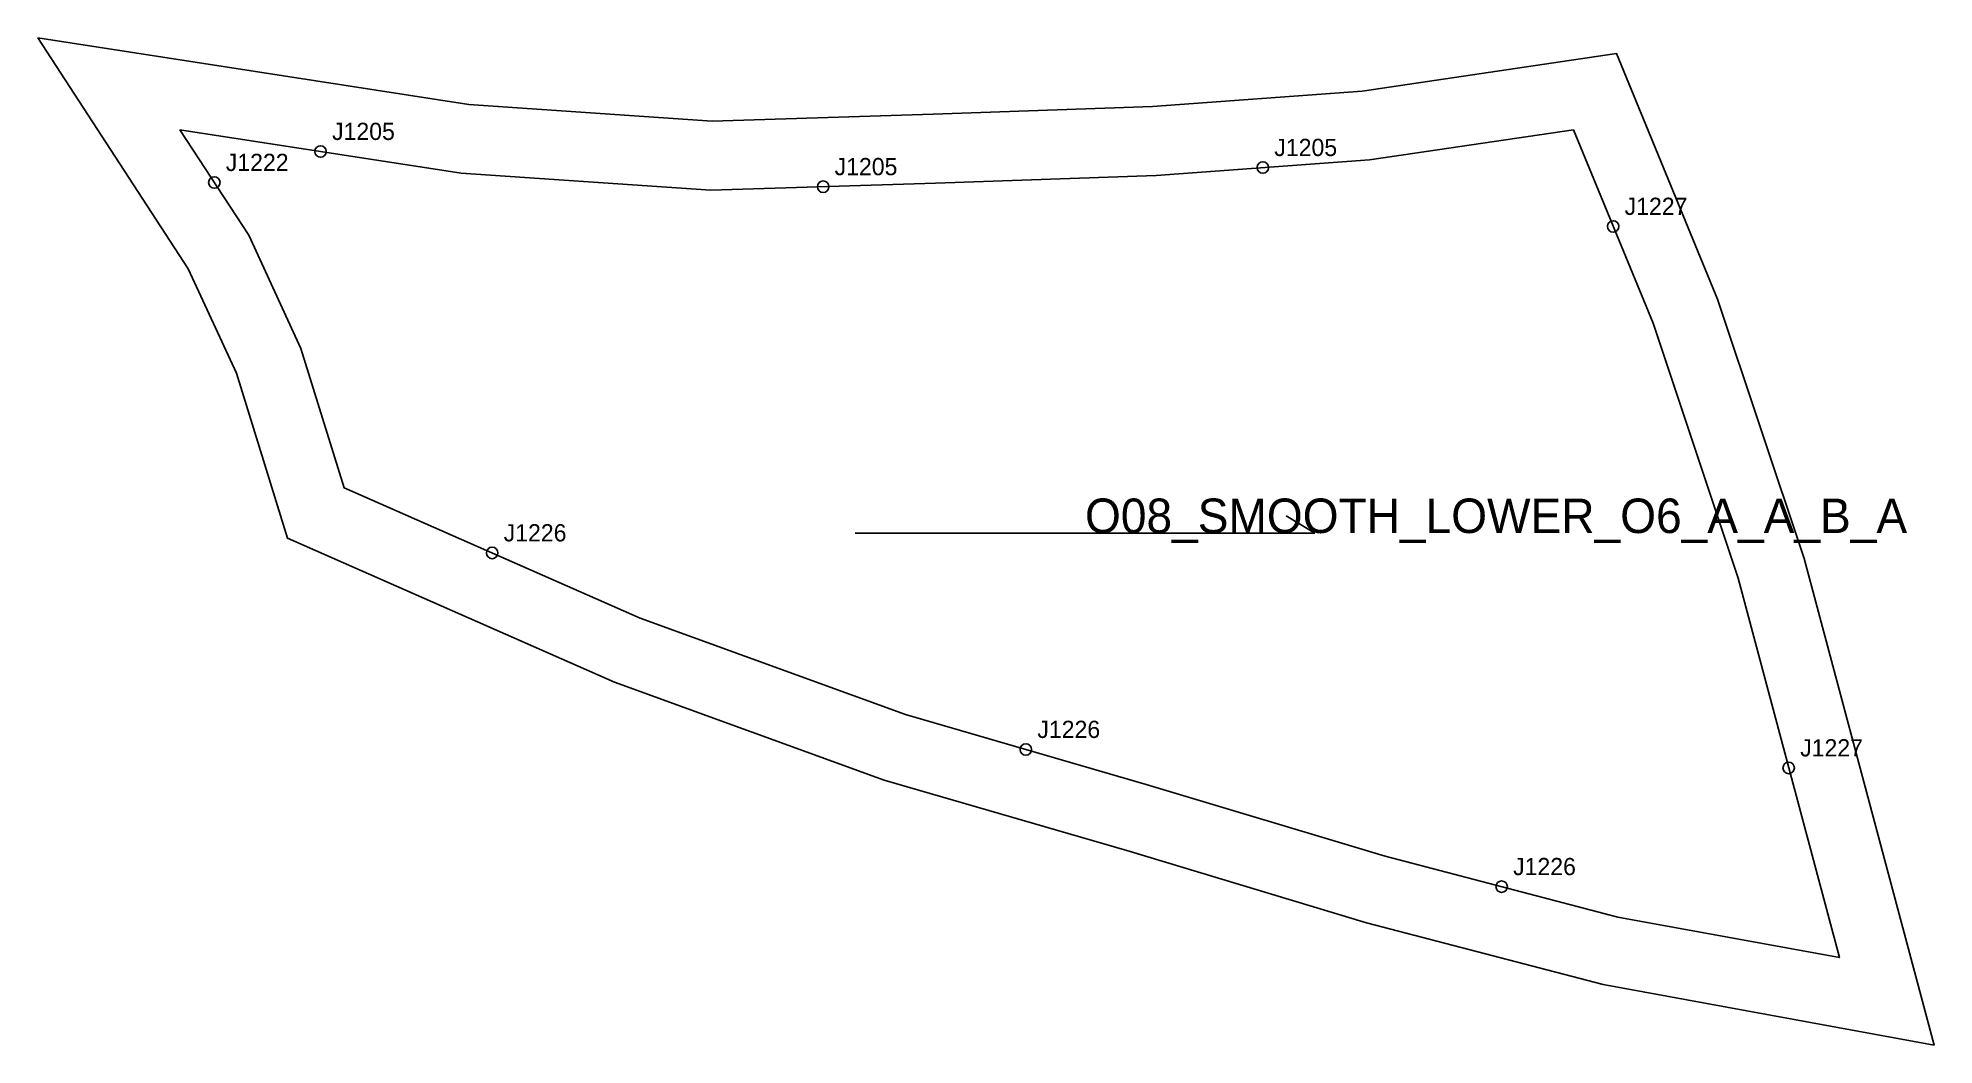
# Model space of a CAD drawing. Header units: millimetres. Extents: x -25 to 305, y -159 to 16.
import ezdxf

# ---------------------------------------------------------------- set-up
doc = ezdxf.new("R2010")
doc.units = ezdxf.units.MM
for name, color, linetype in [('CUT', 1, 'Continuous'), ('GRAIN', 3, 'Continuous'), ('LABEL', 7, 'Continuous'), ('NOTCH', 2, 'Continuous'), ('SEW', 5, 'Continuous')]:
    doc.layers.add(name, color=color, linetype=linetype)

msp = doc.modelspace()

# ---------------------------------------------------------------- linework, layer by layer
at = {"layer": 'CUT'}
msp.add_lwpolyline([(-24.72, 15.96), (50.32, 4.36), (92.64, 1.47), (131.15, 2.71), (169.33, 4.03), (205.82, 6.71), (250.13, 13.24), (267.73, -29.47), (282.78, -74.6), (305.41, -159.27), (247.78, -148.72), (206.61, -137.98), (164.85, -125.42), (122.61, -113.18), (75.69, -96.11), (18.75, -71.09), (9.84, -42.36), (1.45, -24.21), (-24.72, 15.96)], close=True, dxfattribs=at)
at = {"layer": 'GRAIN'}
for p, q in [((197.58, -70.18), (192.58, -67.18)), ((117.58, -70.18), (197.58, -70.18))]:
    msp.add_line(p, q, dxfattribs=at)
at = {"layer": 'NOTCH'}
for centre in [(24.49, -3.79), (188.55, -6.59), (5.99, -9.19), (111.99, -9.92), (249.54, -16.83), (54.37, -73.64), (147.29, -107.84), (280.1, -111.05), (230.12, -131.71)]:
    msp.add_circle(centre, 1, dxfattribs=at)
at = {"layer": 'SEW'}
msp.add_lwpolyline([(0, 0), (48.99, -7.57), (92.42, -10.55), (131.55, -9.29), (169.97, -7.96), (207.13, -5.22), (242.61, 0), (256.48, -33.66), (271.28, -78.05), (288.92, -144.05), (250.38, -136.99), (209.85, -126.42), (168.25, -113.91), (126.33, -101.76), (80.16, -84.97), (28.59, -62.31), (21.07, -38.05), (11.98, -18.38)], close=True, dxfattribs=at)

# ---------------------------------------------------------------- texts
at = {"layer": 'LABEL'}
for s, height, p in [('J1205', 3, (26.49, -1.79)), ('J1205', 3, (190.55, -4.59)), ('J1222', 3, (7.99, -7.19)), ('J1205', 3, (113.99, -7.92)), ('J1227', 3, (251.54, -14.83)), ('O08_SMOOTH_LOWER_O6_A_A_B_A', 6, (157.58, -70.18)), ('J1226', 3, (56.37, -71.64)), ('J1226', 3, (149.29, -105.84)), ('J1227', 3, (282.1, -109.05)), ('J1226', 3, (232.12, -129.71))]:
    msp.add_text(s, height=height, dxfattribs=at).set_placement(p)

doc.saveas('drawing.dxf')
